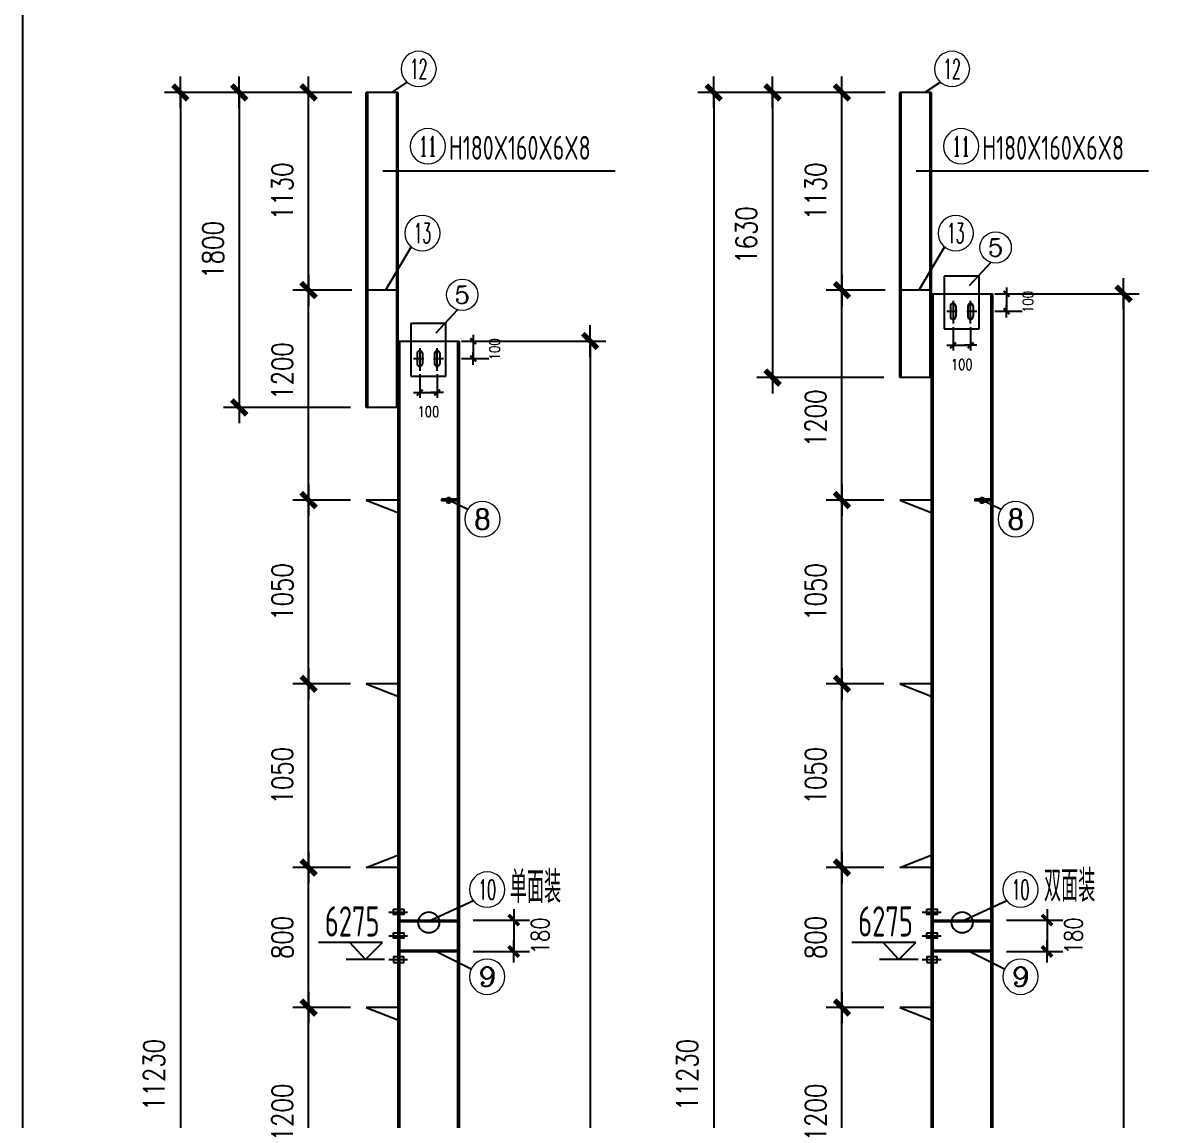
# Model space of a CAD drawing. Header units: millimetres. Extents: x 1471994 to 4527627, y -5186613 to -1927582.
# Drawn here: x 1494808 to 1501290, y -2007183 to -2000910 of the extents above; entities that cross this region are included whole.
import ezdxf
from ezdxf.enums import TextEntityAlignment as Align

# ---------------------------------------------------------------- set-up
doc = ezdxf.new("R2010")
doc.units = ezdxf.units.MM
doc.header["$LTSCALE"] = 1000
doc.header["$PDMODE"] = 34
doc.layers.add('钢架', color=7, linetype='Continuous', lineweight=25)
doc.styles.add('COMPLEX', font='COMPLEX')
doc.styles.add('DIM_FONT', font='simplex.shx', dxfattribs={"width": 0.8, "bigfont": 'hztxt.shx'})
doc.styles.add('hz', font='gbenor.shx', dxfattribs={"width": 0.75, "height": 100, "bigfont": 'gbcbig.shx'})
doc.styles.add('TSSD_Label', font='Tssdeng.shx', dxfattribs={"width": 0.7, "bigfont": 'hztxt.shx'})
doc.dimstyles.new('WGH(1)', dxfattribs={"dimscale": 1.2, "dimtxt": 100, "dimasz": 0.5, "dimexe": 75, "dimexo": 75, "dimgap": 75, "dimtad": 1, "dimdec": 0, "dimzin": 0, "dimdsep": 46, "dimtxsty": 'DIM_FONT', "dimblk1": '_DIMX', "dimblk2": '_DIMX', "dimsah": 1, "dimcen": 0.09, "dimclrd": 3, "dimclre": 3, "dimclrt": 7, "dimadec": 0, "dimazin": 0, "dimtfac": 1, "dimtdec": 0, "dimtix": 1, "dimtmove": 2, "dimatfit": 3, "dimldrblk": '_DIMX', "dimfxl": 1, "dimtolj": 1, "dimtzin": 0, "dimarcsym": 0})

# ---------------------------------------------------------------- blocks, each defined once
blk = doc.blocks.new('_DIMX')
blk.add_line((-150, 0), (150, 0))
at = {"const_width": 50}
blk.add_lwpolyline([(-70, -70), (70, 70)], dxfattribs=at)
blk = doc.blocks.new('*D672')
at = {"color": 3, "lineweight": -2}
for p, q in [((1496501.2, -2001308.3), (1495618.7, -2001308.3)), ((1495708.7, -2001308.9), (1495708.7, -2012537.7)), ((1496875.2, -2012538.3), (1495618.7, -2012538.3))]:
    blk.add_line(p, q, dxfattribs=at)
at = {"layer": 'Defpoints', "color": 0}
for p in [(1496591.2, -2001308.3), (1495708.7, -2012538.3), (1496965.2, -2012538.3)]:
    blk.add_point(p, dxfattribs=at)
at = {"color": 3, "lineweight": -2, "xscale": 0.6, "yscale": 0.6, "zscale": 0.6}
for p, rotation in [((1495708.7, -2001308.3), 90), ((1495708.7, -2012538.3), 270)]:
    blk.add_blockref('_DIMX', p, dxfattribs=dict(at, rotation=rotation))
at = {"color": 7, "insert": (1495558.7, -2006923.3), "char_height": 120, "attachment_point": 5, "rotation": 90, "style": 'DIM_FONT'}
blk.add_mtext('\\A1;11230', dxfattribs=at)
blk = doc.blocks.new('*D677')
at = {"color": 3, "lineweight": -2}
for p, q in [((1496681.2, -2006538.3), (1496351.2, -2006538.3)), ((1496441.2, -2007737.7), (1496441.2, -2006538.9)), ((1496681.2, -2007738.3), (1496351.2, -2007738.3))]:
    blk.add_line(p, q, dxfattribs=at)
at = {"layer": 'Defpoints', "color": 0}
for p in [(1496441.2, -2006538.3), (1496771.2, -2006538.3), (1496771.2, -2007738.3)]:
    blk.add_point(p, dxfattribs=at)
at = {"color": 3, "lineweight": -2, "xscale": 0.6, "yscale": 0.6, "zscale": 0.6}
for p, rotation in [((1496441.2, -2006538.3), 90), ((1496441.2, -2007738.3), 270)]:
    blk.add_blockref('_DIMX', p, dxfattribs=dict(at, rotation=rotation))
at = {"color": 7, "insert": (1496291.2, -2007138.3), "char_height": 120, "attachment_point": 5, "rotation": 90, "style": 'DIM_FONT'}
blk.add_mtext('\\A1;1200', dxfattribs=at)
blk = doc.blocks.new('*D678')
at = {"color": 3, "lineweight": -2}
for p, q in [((1496681.2, -2005738.3), (1496351.2, -2005738.3)), ((1496441.2, -2006537.7), (1496441.2, -2005738.9)), ((1496681.2, -2006538.3), (1496351.2, -2006538.3))]:
    blk.add_line(p, q, dxfattribs=at)
at = {"layer": 'Defpoints', "color": 0}
for p in [(1496441.2, -2005738.3), (1496771.2, -2005738.3), (1496771.2, -2006538.3)]:
    blk.add_point(p, dxfattribs=at)
at = {"color": 3, "lineweight": -2, "xscale": 0.6, "yscale": 0.6, "zscale": 0.6}
for p, rotation in [((1496441.2, -2005738.3), 90), ((1496441.2, -2006538.3), 270)]:
    blk.add_blockref('_DIMX', p, dxfattribs=dict(at, rotation=rotation))
at = {"color": 7, "insert": (1496291.2, -2006138.3), "char_height": 120, "attachment_point": 5, "rotation": 90, "style": 'DIM_FONT'}
blk.add_mtext('\\A1;800', dxfattribs=at)
blk = doc.blocks.new('*D679')
at = {"color": 3, "lineweight": -2}
for p, q in [((1496681.2, -2004688.3), (1496351.2, -2004688.3)), ((1496441.2, -2005737.7), (1496441.2, -2004688.9)), ((1496681.2, -2005738.3), (1496351.2, -2005738.3))]:
    blk.add_line(p, q, dxfattribs=at)
at = {"layer": 'Defpoints', "color": 0}
for p in [(1496441.2, -2004688.3), (1496771.2, -2004688.3), (1496771.2, -2005738.3)]:
    blk.add_point(p, dxfattribs=at)
at = {"color": 3, "lineweight": -2, "xscale": 0.6, "yscale": 0.6, "zscale": 0.6}
for p, rotation in [((1496441.2, -2004688.3), 90), ((1496441.2, -2005738.3), 270)]:
    blk.add_blockref('_DIMX', p, dxfattribs=dict(at, rotation=rotation))
at = {"color": 7, "insert": (1496291.2, -2005213.3), "char_height": 120, "attachment_point": 5, "rotation": 90, "style": 'DIM_FONT'}
blk.add_mtext('\\A1;1050', dxfattribs=at)
blk = doc.blocks.new('*D680')
at = {"color": 3, "lineweight": -2}
for p, q in [((1496681.2, -2003638.3), (1496351.2, -2003638.3)), ((1496441.2, -2004687.7), (1496441.2, -2003638.9)), ((1496681.2, -2004688.3), (1496351.2, -2004688.3))]:
    blk.add_line(p, q, dxfattribs=at)
at = {"layer": 'Defpoints', "color": 0}
for p in [(1496441.2, -2003638.3), (1496771.2, -2003638.3), (1496771.2, -2004688.3)]:
    blk.add_point(p, dxfattribs=at)
at = {"color": 3, "lineweight": -2, "xscale": 0.6, "yscale": 0.6, "zscale": 0.6}
for p, rotation in [((1496441.2, -2003638.3), 90), ((1496441.2, -2004688.3), 270)]:
    blk.add_blockref('_DIMX', p, dxfattribs=dict(at, rotation=rotation))
at = {"color": 7, "insert": (1496291.2, -2004163.3), "char_height": 120, "attachment_point": 5, "rotation": 90, "style": 'DIM_FONT'}
blk.add_mtext('\\A1;1050', dxfattribs=at)
blk = doc.blocks.new('*D681')
at = {"color": 3, "lineweight": -2}
for p, q in [((1496689.2, -2002438.3), (1496351.2, -2002438.3)), ((1496441.2, -2003637.7), (1496441.2, -2002438.9)), ((1496681.2, -2003638.3), (1496351.2, -2003638.3))]:
    blk.add_line(p, q, dxfattribs=at)
at = {"layer": 'Defpoints', "color": 0}
for p in [(1496441.2, -2002438.3), (1496779.2, -2002438.3), (1496771.2, -2003638.3)]:
    blk.add_point(p, dxfattribs=at)
at = {"color": 3, "lineweight": -2, "xscale": 0.6, "yscale": 0.6, "zscale": 0.6}
for p, rotation in [((1496441.2, -2002438.3), 90), ((1496441.2, -2003638.3), 270)]:
    blk.add_blockref('_DIMX', p, dxfattribs=dict(at, rotation=rotation))
at = {"color": 7, "insert": (1496291.2, -2002900.4), "char_height": 120, "attachment_point": 5, "rotation": 90, "style": 'DIM_FONT'}
blk.add_mtext('\\A1;1200', dxfattribs=at)
blk = doc.blocks.new('*D682')
at = {"color": 3, "lineweight": -2}
for p, q in [((1496591.2, -2001308.3), (1496351.2, -2001308.3)), ((1496441.2, -2002437.7), (1496441.2, -2001308.9)), ((1496689.2, -2002438.3), (1496351.2, -2002438.3))]:
    blk.add_line(p, q, dxfattribs=at)
at = {"layer": 'Defpoints', "color": 0}
for p in [(1496441.2, -2001308.3), (1496681.2, -2001308.3), (1496779.2, -2002438.3)]:
    blk.add_point(p, dxfattribs=at)
at = {"color": 3, "lineweight": -2, "xscale": 0.6, "yscale": 0.6, "zscale": 0.6}
for p, rotation in [((1496441.2, -2001308.3), 90), ((1496441.2, -2002438.3), 270)]:
    blk.add_blockref('_DIMX', p, dxfattribs=dict(at, rotation=rotation))
at = {"color": 7, "insert": (1496291.2, -2001873.3), "char_height": 120, "attachment_point": 5, "rotation": 90, "style": 'DIM_FONT'}
blk.add_mtext('\\A1;1130', dxfattribs=at)
blk = doc.blocks.new('轴线标号')
at = {"lineweight": 13}
blk.add_circle((0, 0), 0.5, dxfattribs=at)
at = {"layer": '钢架', "lineweight": 13, "style": 'COMPLEX', "width": 1.041667}
blk.add_attdef('A', text='', height=0.56, dxfattribs=at).set_placement((-0.25, -0.28), (0.25, -0.28), align=Align.FIT)
blk = doc.blocks.new('*D683')
at = {"color": 3, "lineweight": -2}
for p, q in [((1497314.3, -2002729.3), (1497471.6, -2002729.3)), ((1497381.6, -2002729.1), (1497381.6, -2002728.9)), ((1497381.6, -2002729.3), (1497381.6, -2002829.3)), ((1497314.3, -2002829.3), (1497471.6, -2002829.3)), ((1497381.6, -2002829.6), (1497381.6, -2002829.8))]:
    blk.add_line(p, q, dxfattribs=at)
at = {"layer": 'Defpoints', "color": 0}
for p in [(1497224.3, -2002729.3), (1497224.3, -2002829.3), (1497381.6, -2002829.3)]:
    blk.add_point(p, dxfattribs=at)
at = {"color": 3, "lineweight": -2, "xscale": 0.24, "yscale": 0.24, "zscale": 0.24}
for p, rotation in [((1497381.6, -2002729.3), 270), ((1497381.6, -2002829.3), 90)]:
    blk.add_blockref('_DIMX', p, dxfattribs=dict(at, rotation=rotation))
at = {"color": 7, "insert": (1497504, -2002776), "char_height": 60, "attachment_point": 5, "rotation": 90, "style": 'DIM_FONT'}
blk.add_mtext('\\A1;100', dxfattribs=at)
blk = doc.blocks.new('*D684')
at = {"color": 3, "lineweight": -2}
for p, q in [((1497076.2, -2002919.3), (1497076.2, -2003053.8)), ((1497176.2, -2002919.3), (1497176.2, -2003053.8)), ((1497076, -2003023.8), (1497075.7, -2003023.8)), ((1497076.2, -2003023.8), (1497176.2, -2003023.8)), ((1497176.5, -2003023.8), (1497176.7, -2003023.8))]:
    blk.add_line(p, q, dxfattribs=at)
at = {"layer": 'Defpoints', "color": 0}
for p in [(1497076.2, -2002859.3), (1497176.2, -2002859.3), (1497176.2, -2003023.8)]:
    blk.add_point(p, dxfattribs=at)
at = {"color": 3, "lineweight": -2, "xscale": 0.24, "yscale": 0.24, "zscale": 0.24}
blk.add_blockref('_DIMX', (1497076.2, -2003023.8), dxfattribs=at)
at = {"color": 3, "lineweight": -2, "xscale": 0.24, "yscale": 0.24, "zscale": 0.24, "rotation": 180}
blk.add_blockref('_DIMX', (1497176.2, -2003023.8), dxfattribs=at)
at = {"color": 7, "insert": (1497126.2, -2003133.1), "char_height": 60, "attachment_point": 5, "style": 'DIM_FONT'}
blk.add_mtext('\\A1;100', dxfattribs=at)
blk = doc.blocks.new('*D685')
at = {"color": 3, "lineweight": -2}
for p, q in [((1496689.2, -2001308.3), (1495955.4, -2001308.3)), ((1496045.4, -2001308.9), (1496045.4, -2003107.7)), ((1496681.2, -2003108.3), (1495955.4, -2003108.3))]:
    blk.add_line(p, q, dxfattribs=at)
at = {"layer": 'Defpoints', "color": 0}
for p in [(1496779.2, -2001308.3), (1496045.4, -2003108.3), (1496771.2, -2003108.3)]:
    blk.add_point(p, dxfattribs=at)
at = {"color": 3, "lineweight": -2, "xscale": 0.6, "yscale": 0.6, "zscale": 0.6}
for p, rotation in [((1496045.4, -2001308.3), 90), ((1496045.4, -2003108.3), 270)]:
    blk.add_blockref('_DIMX', p, dxfattribs=dict(at, rotation=rotation))
at = {"color": 7, "insert": (1495895.4, -2002208.3), "char_height": 120, "attachment_point": 5, "rotation": 90, "style": 'DIM_FONT'}
blk.add_mtext('\\A1;1800', dxfattribs=at)
blk = doc.blocks.new('*D700')
at = {"color": 3, "lineweight": -2}
for p, q in [((1497404.3, -2002729.3), (1498140, -2002729.3)), ((1498050, -2002729.9), (1498050, -2012537.7)), ((1497411.2, -2012538.3), (1498140, -2012538.3))]:
    blk.add_line(p, q, dxfattribs=at)
at = {"layer": 'Defpoints', "color": 0}
for p in [(1497314.3, -2002729.3), (1497321.2, -2012538.3), (1498050, -2012538.3)]:
    blk.add_point(p, dxfattribs=at)
at = {"color": 3, "lineweight": -2, "xscale": 0.6, "yscale": 0.6, "zscale": 0.6}
for p, rotation in [((1498050, -2002729.3), 90), ((1498050, -2012538.3), 270)]:
    blk.add_blockref('_DIMX', p, dxfattribs=dict(at, rotation=rotation))
at = {"color": 7, "insert": (1497900, -2007633.8), "char_height": 120, "attachment_point": 5, "rotation": 90, "style": 'DIM_FONT'}
blk.add_mtext('\\A1;9809', dxfattribs=at)
blk = doc.blocks.new('*D701')
at = {"color": 3, "lineweight": -2}
for p, q in [((1499548.1, -2001308.3), (1498665.6, -2001308.3)), ((1498755.6, -2001308.9), (1498755.6, -2012537.7)), ((1499922.1, -2012538.3), (1498665.6, -2012538.3))]:
    blk.add_line(p, q, dxfattribs=at)
at = {"layer": 'Defpoints', "color": 0}
for p in [(1499638.1, -2001308.3), (1498755.6, -2012538.3), (1500012.1, -2012538.3)]:
    blk.add_point(p, dxfattribs=at)
at = {"color": 3, "lineweight": -2, "xscale": 0.6, "yscale": 0.6, "zscale": 0.6}
for p, rotation in [((1498755.6, -2001308.3), 90), ((1498755.6, -2012538.3), 270)]:
    blk.add_blockref('_DIMX', p, dxfattribs=dict(at, rotation=rotation))
at = {"color": 7, "insert": (1498605.6, -2006923.3), "char_height": 120, "attachment_point": 5, "rotation": 90, "style": 'DIM_FONT'}
blk.add_mtext('\\A1;11230', dxfattribs=at)
blk = doc.blocks.new('*D709')
at = {"color": 3, "lineweight": -2}
for p, q in [((1499728.1, -2006538.3), (1499398.1, -2006538.3)), ((1499488.1, -2007737.7), (1499488.1, -2006538.9)), ((1499728.1, -2007738.3), (1499398.1, -2007738.3))]:
    blk.add_line(p, q, dxfattribs=at)
at = {"layer": 'Defpoints', "color": 0}
for p in [(1499488.1, -2006538.3), (1499818.1, -2006538.3), (1499818.1, -2007738.3)]:
    blk.add_point(p, dxfattribs=at)
at = {"color": 3, "lineweight": -2, "xscale": 0.6, "yscale": 0.6, "zscale": 0.6}
for p, rotation in [((1499488.1, -2006538.3), 90), ((1499488.1, -2007738.3), 270)]:
    blk.add_blockref('_DIMX', p, dxfattribs=dict(at, rotation=rotation))
at = {"color": 7, "insert": (1499338.1, -2007138.3), "char_height": 120, "attachment_point": 5, "rotation": 90, "style": 'DIM_FONT'}
blk.add_mtext('\\A1;1200', dxfattribs=at)
blk = doc.blocks.new('*D710')
at = {"color": 3, "lineweight": -2}
for p, q in [((1499728.1, -2005738.3), (1499398.1, -2005738.3)), ((1499488.1, -2006537.7), (1499488.1, -2005738.9)), ((1499728.1, -2006538.3), (1499398.1, -2006538.3))]:
    blk.add_line(p, q, dxfattribs=at)
at = {"layer": 'Defpoints', "color": 0}
for p in [(1499488.1, -2005738.3), (1499818.1, -2005738.3), (1499818.1, -2006538.3)]:
    blk.add_point(p, dxfattribs=at)
at = {"color": 3, "lineweight": -2, "xscale": 0.6, "yscale": 0.6, "zscale": 0.6}
for p, rotation in [((1499488.1, -2005738.3), 90), ((1499488.1, -2006538.3), 270)]:
    blk.add_blockref('_DIMX', p, dxfattribs=dict(at, rotation=rotation))
at = {"color": 7, "insert": (1499338.1, -2006138.3), "char_height": 120, "attachment_point": 5, "rotation": 90, "style": 'DIM_FONT'}
blk.add_mtext('\\A1;800', dxfattribs=at)
blk = doc.blocks.new('*D711')
at = {"color": 3, "lineweight": -2}
for p, q in [((1499728.1, -2004688.3), (1499398.1, -2004688.3)), ((1499488.1, -2005737.7), (1499488.1, -2004688.9)), ((1499728.1, -2005738.3), (1499398.1, -2005738.3))]:
    blk.add_line(p, q, dxfattribs=at)
at = {"layer": 'Defpoints', "color": 0}
for p in [(1499488.1, -2004688.3), (1499818.1, -2004688.3), (1499818.1, -2005738.3)]:
    blk.add_point(p, dxfattribs=at)
at = {"color": 3, "lineweight": -2, "xscale": 0.6, "yscale": 0.6, "zscale": 0.6}
for p, rotation in [((1499488.1, -2004688.3), 90), ((1499488.1, -2005738.3), 270)]:
    blk.add_blockref('_DIMX', p, dxfattribs=dict(at, rotation=rotation))
at = {"color": 7, "insert": (1499338.1, -2005213.3), "char_height": 120, "attachment_point": 5, "rotation": 90, "style": 'DIM_FONT'}
blk.add_mtext('\\A1;1050', dxfattribs=at)
blk = doc.blocks.new('*D712')
at = {"color": 3, "lineweight": -2}
for p, q in [((1499728.1, -2003638.3), (1499398.1, -2003638.3)), ((1499488.1, -2004687.7), (1499488.1, -2003638.9)), ((1499728.1, -2004688.3), (1499398.1, -2004688.3))]:
    blk.add_line(p, q, dxfattribs=at)
at = {"layer": 'Defpoints', "color": 0}
for p in [(1499488.1, -2003638.3), (1499818.1, -2003638.3), (1499818.1, -2004688.3)]:
    blk.add_point(p, dxfattribs=at)
at = {"color": 3, "lineweight": -2, "xscale": 0.6, "yscale": 0.6, "zscale": 0.6}
for p, rotation in [((1499488.1, -2003638.3), 90), ((1499488.1, -2004688.3), 270)]:
    blk.add_blockref('_DIMX', p, dxfattribs=dict(at, rotation=rotation))
at = {"color": 7, "insert": (1499338.1, -2004163.3), "char_height": 120, "attachment_point": 5, "rotation": 90, "style": 'DIM_FONT'}
blk.add_mtext('\\A1;1050', dxfattribs=at)
blk = doc.blocks.new('*D713')
at = {"color": 3, "lineweight": -2}
for p, q in [((1499736.1, -2002438.3), (1499398.1, -2002438.3)), ((1499488.1, -2003637.7), (1499488.1, -2002438.9)), ((1499728.1, -2003638.3), (1499398.1, -2003638.3))]:
    blk.add_line(p, q, dxfattribs=at)
at = {"layer": 'Defpoints', "color": 0}
for p in [(1499488.1, -2002438.3), (1499826.1, -2002438.3), (1499818.1, -2003638.3)]:
    blk.add_point(p, dxfattribs=at)
at = {"color": 3, "lineweight": -2, "xscale": 0.6, "yscale": 0.6, "zscale": 0.6}
for p, rotation in [((1499488.1, -2002438.3), 90), ((1499488.1, -2003638.3), 270)]:
    blk.add_blockref('_DIMX', p, dxfattribs=dict(at, rotation=rotation))
at = {"color": 7, "insert": (1499338.1, -2003170.6), "char_height": 120, "attachment_point": 5, "rotation": 90, "style": 'DIM_FONT'}
blk.add_mtext('\\A1;1200', dxfattribs=at)
blk = doc.blocks.new('*D714')
at = {"color": 3, "lineweight": -2}
for p, q in [((1499638.1, -2001308.3), (1499398.1, -2001308.3)), ((1499488.1, -2002437.7), (1499488.1, -2001308.9)), ((1499736.1, -2002438.3), (1499398.1, -2002438.3))]:
    blk.add_line(p, q, dxfattribs=at)
at = {"layer": 'Defpoints', "color": 0}
for p in [(1499488.1, -2001308.3), (1499728.1, -2001308.3), (1499826.1, -2002438.3)]:
    blk.add_point(p, dxfattribs=at)
at = {"color": 3, "lineweight": -2, "xscale": 0.6, "yscale": 0.6, "zscale": 0.6}
for p, rotation in [((1499488.1, -2001308.3), 90), ((1499488.1, -2002438.3), 270)]:
    blk.add_blockref('_DIMX', p, dxfattribs=dict(at, rotation=rotation))
at = {"color": 7, "insert": (1499338.1, -2001873.3), "char_height": 120, "attachment_point": 5, "rotation": 90, "style": 'DIM_FONT'}
blk.add_mtext('\\A1;1130', dxfattribs=at)
blk = doc.blocks.new('*D702')
at = {"color": 3, "lineweight": -2}
for p, q in [((1500361.2, -2002459.3), (1500518.6, -2002459.3)), ((1500428.6, -2002459.1), (1500428.6, -2002458.9)), ((1500428.6, -2002459.3), (1500428.6, -2002559.3)), ((1500361.2, -2002559.3), (1500518.6, -2002559.3)), ((1500428.6, -2002559.6), (1500428.6, -2002559.8))]:
    blk.add_line(p, q, dxfattribs=at)
at = {"layer": 'Defpoints', "color": 0}
for p in [(1500271.2, -2002459.3), (1500271.2, -2002559.3), (1500428.6, -2002559.3)]:
    blk.add_point(p, dxfattribs=at)
at = {"color": 3, "lineweight": -2, "xscale": 0.24, "yscale": 0.24, "zscale": 0.24}
for p, rotation in [((1500428.6, -2002459.3), 270), ((1500428.6, -2002559.3), 90)]:
    blk.add_blockref('_DIMX', p, dxfattribs=dict(at, rotation=rotation))
at = {"color": 7, "insert": (1500550.9, -2002506), "char_height": 60, "attachment_point": 5, "rotation": 90, "style": 'DIM_FONT'}
blk.add_mtext('\\A1;100', dxfattribs=at)
blk = doc.blocks.new('*D703')
at = {"color": 3, "lineweight": -2}
for p, q in [((1500123.1, -2002649.3), (1500123.1, -2002783.8)), ((1500223.1, -2002649.3), (1500223.1, -2002783.8)), ((1500122.9, -2002753.8), (1500122.6, -2002753.8)), ((1500123.1, -2002753.8), (1500223.1, -2002753.8)), ((1500223.4, -2002753.8), (1500223.6, -2002753.8))]:
    blk.add_line(p, q, dxfattribs=at)
at = {"layer": 'Defpoints', "color": 0}
for p in [(1500123.1, -2002589.3), (1500223.1, -2002589.3), (1500223.1, -2002753.8)]:
    blk.add_point(p, dxfattribs=at)
at = {"color": 3, "lineweight": -2, "xscale": 0.24, "yscale": 0.24, "zscale": 0.24}
blk.add_blockref('_DIMX', (1500123.1, -2002753.8), dxfattribs=at)
at = {"color": 3, "lineweight": -2, "xscale": 0.24, "yscale": 0.24, "zscale": 0.24, "rotation": 180}
blk.add_blockref('_DIMX', (1500223.1, -2002753.8), dxfattribs=at)
at = {"color": 7, "insert": (1500173.1, -2002863.1), "char_height": 60, "attachment_point": 5, "style": 'DIM_FONT'}
blk.add_mtext('\\A1;100', dxfattribs=at)
blk = doc.blocks.new('*D715')
at = {"color": 3, "lineweight": -2}
for p, q in [((1499736.1, -2001308.3), (1499002.3, -2001308.3)), ((1499092.3, -2001308.9), (1499092.3, -2002937.7)), ((1499728.1, -2002938.3), (1499002.3, -2002938.3))]:
    blk.add_line(p, q, dxfattribs=at)
at = {"layer": 'Defpoints', "color": 0}
for p in [(1499826.1, -2001308.3), (1499092.3, -2002938.3), (1499818.1, -2002938.3)]:
    blk.add_point(p, dxfattribs=at)
at = {"color": 3, "lineweight": -2, "xscale": 0.6, "yscale": 0.6, "zscale": 0.6}
for p, rotation in [((1499092.3, -2001308.3), 90), ((1499092.3, -2002938.3), 270)]:
    blk.add_blockref('_DIMX', p, dxfattribs=dict(at, rotation=rotation))
at = {"color": 7, "insert": (1498942.3, -2002123.3), "char_height": 120, "attachment_point": 5, "rotation": 90, "style": 'DIM_FONT'}
blk.add_mtext('\\A1;1630', dxfattribs=at)
blk = doc.blocks.new('*D704')
at = {"color": 3, "lineweight": -2}
for p, q in [((1500451.2, -2002459.3), (1501186.9, -2002459.3)), ((1501096.9, -2002459.9), (1501096.9, -2012537.7)), ((1500458.1, -2012538.3), (1501186.9, -2012538.3))]:
    blk.add_line(p, q, dxfattribs=at)
at = {"layer": 'Defpoints', "color": 0}
for p in [(1500361.2, -2002459.3), (1500368.1, -2012538.3), (1501096.9, -2012538.3)]:
    blk.add_point(p, dxfattribs=at)
at = {"color": 3, "lineweight": -2, "xscale": 0.6, "yscale": 0.6, "zscale": 0.6}
for p, rotation in [((1501096.9, -2002459.3), 90), ((1501096.9, -2012538.3), 270)]:
    blk.add_blockref('_DIMX', p, dxfattribs=dict(at, rotation=rotation))
at = {"color": 7, "insert": (1500946.9, -2007498.8), "char_height": 120, "attachment_point": 5, "rotation": 90, "style": 'DIM_FONT'}
blk.add_mtext('\\A1;10079', dxfattribs=at)
blk = doc.blocks.new('*D722')
at = {"color": 3, "lineweight": -2}
for p, q in [((1497381.2, -2006038.3), (1497703, -2006038.3)), ((1497613, -2006037.9), (1497613, -2006037.5)), ((1497613, -2006038.3), (1497613, -2006218.3)), ((1497381.2, -2006218.3), (1497703, -2006218.3)), ((1497613, -2006218.8), (1497613, -2006219.2))]:
    blk.add_line(p, q, dxfattribs=at)
at = {"layer": 'Defpoints', "color": 0}
for p in [(1497291.2, -2006038.3), (1497291.2, -2006218.3), (1497613, -2006218.3)]:
    blk.add_point(p, dxfattribs=at)
at = {"color": 3, "lineweight": -2, "xscale": 0.42, "yscale": 0.42, "zscale": 0.42}
for p, rotation in [((1497613, -2006038.3), 270), ((1497613, -2006218.3), 90)]:
    blk.add_blockref('_DIMX', p, dxfattribs=dict(at, rotation=rotation))
at = {"color": 7, "insert": (1497764.6, -2006128.3), "char_height": 102, "attachment_point": 5, "rotation": 90, "style": 'DIM_FONT'}
blk.add_mtext('\\A1;180', dxfattribs=at)
blk = doc.blocks.new('*D723')
at = {"color": 3, "lineweight": -2}
for p, q in [((1500428.1, -2006038.3), (1500749.9, -2006038.3)), ((1500659.9, -2006037.9), (1500659.9, -2006037.5)), ((1500659.9, -2006038.3), (1500659.9, -2006218.3)), ((1500428.1, -2006218.3), (1500749.9, -2006218.3)), ((1500659.9, -2006218.8), (1500659.9, -2006219.2))]:
    blk.add_line(p, q, dxfattribs=at)
at = {"layer": 'Defpoints', "color": 0}
for p in [(1500338.1, -2006038.3), (1500338.1, -2006218.3), (1500659.9, -2006218.3)]:
    blk.add_point(p, dxfattribs=at)
at = {"color": 3, "lineweight": -2, "xscale": 0.42, "yscale": 0.42, "zscale": 0.42}
for p, rotation in [((1500659.9, -2006038.3), 270), ((1500659.9, -2006218.3), 90)]:
    blk.add_blockref('_DIMX', p, dxfattribs=dict(at, rotation=rotation))
at = {"color": 7, "insert": (1500811.5, -2006128.3), "char_height": 102, "attachment_point": 5, "rotation": 90, "style": 'DIM_FONT'}
blk.add_mtext('\\A1;180', dxfattribs=at)

msp = doc.modelspace()

# ---------------------------------------------------------------- linework, layer by layer
for p, q in [((1497003.5, -2001250), (1496915.7, -2001308.3)), ((1500050.4, -2001250), (1499962.6, -2001308.3)), ((1496951.2, -2001308.3), (1496771.2, -2001308.3)), ((1496771.2, -2003108.3), (1496771.2, -2001308.3)), ((1496779.2, -2003108.3), (1496779.2, -2001308.3)), ((1496943.2, -2001308.3), (1496943.2, -2003108.3)), ((1496951.2, -2001308.3), (1496951.2, -2003108.3)), ((1499998.1, -2001308.3), (1499818.1, -2001308.3)), ((1499818.1, -2002938.3), (1499818.1, -2001308.3)), ((1499826.1, -2002938.3), (1499826.1, -2001308.3)), ((1499990.1, -2001308.3), (1499990.1, -2002938.3)), ((1499998.1, -2001308.3), (1499998.1, -2003108.3)), ((1496865, -2001756.5), (1498192.7, -2001756.5)), ((1499911.9, -2001756.5), (1501239.6, -2001756.5)), ((1497026.8, -2002190.3), (1496881.3, -2002438.3)), ((1500073.7, -2002190.3), (1499928.2, -2002438.3)), ((1499998.1, -2002268.3), (1499998.1, -2002668.3)), ((1500338.2, -2002280.1), (1500215.6, -2002413.8)), ((1500073.1, -2002359.3), (1500073.1, -2002659.3)), ((1500273.1, -2002359.3), (1500073.1, -2002359.3)), ((1500273.1, -2002659.3), (1500273.1, -2002359.3)), ((1496951.2, -2002438.3), (1496771.2, -2002438.3)), ((1499998.1, -2002438.3), (1499818.1, -2002438.3)), ((1499998.1, -2002459.3), (1499998.1, -2012538.3)), ((1499998.1, -2002459.3), (1500348.1, -2002459.3)), ((1500008.1, -2002459.3), (1500008.1, -2012538.3)), ((1500123.1, -2002499.8), (1500123.1, -2002629.3)), ((1500223.1, -2002629.3), (1500223.1, -2002499.8)), ((1500338.1, -2002459.3), (1500338.1, -2012538.3)), ((1500348.1, -2002459.3), (1500348.1, -2012538.3)), ((1496951.2, -2002538.3), (1496951.2, -2012538.3)), ((1496951.2, -2002538.3), (1496951.2, -2002938.3)), ((1497291.3, -2002550.1), (1497168.7, -2002683.8)), ((1500088.1, -2002559.3), (1500146.2, -2002559.3)), ((1500108.1, -2002529.3), (1500108.1, -2002589.3)), ((1500138.1, -2002529.3), (1500138.1, -2002589.3)), ((1500201.8, -2002559.3), (1500258.1, -2002559.3)), ((1500208.1, -2002529.3), (1500208.1, -2002589.3)), ((1500238.1, -2002529.3), (1500238.1, -2002589.3)), ((1497026.2, -2002629.3), (1497026.2, -2002929.3)), ((1497226.2, -2002629.3), (1497026.2, -2002629.3)), ((1497226.2, -2002929.3), (1497226.2, -2002629.3)), ((1500073.1, -2002659.3), (1500273.1, -2002659.3)), ((1496951.2, -2002729.3), (1497301.2, -2002729.3)), ((1496961.2, -2002729.3), (1496961.2, -2012538.3)), ((1497076.2, -2002769.8), (1497076.2, -2002899.3)), ((1497176.2, -2002899.3), (1497176.2, -2002769.8)), ((1497291.2, -2002729.3), (1497291.2, -2012538.3)), ((1497301.2, -2002729.3), (1497301.2, -2012538.3)), ((1497041.2, -2002829.3), (1497099.3, -2002829.3)), ((1497061.2, -2002799.3), (1497061.2, -2002859.3)), ((1497091.2, -2002799.3), (1497091.2, -2002859.3)), ((1497154.9, -2002829.3), (1497211.2, -2002829.3)), ((1497161.2, -2002799.3), (1497161.2, -2002859.3)), ((1497191.2, -2002799.3), (1497191.2, -2002859.3)), ((1497026.2, -2002929.3), (1497226.2, -2002929.3)), ((1499998.1, -2002938.3), (1499818.1, -2002938.3)), ((1496951.2, -2003108.3), (1496771.2, -2003108.3)), ((1496951.2, -2003638.3), (1496771.2, -2003638.3)), ((1496771.2, -2003638.3), (1496951.2, -2003708.3)), ((1497291.2, -2003633.3), (1497201.2, -2003633.3)), ((1497201.2, -2003633.3), (1497201.2, -2003638.3)), ((1497201.2, -2003633.3), (1497201.2, -2003643.3)), ((1497291.2, -2003638.3), (1497201.2, -2003638.3)), ((1497291.2, -2003643.3), (1497201.2, -2003643.3)), ((1497241.2, -2003619.9), (1497241.2, -2003659.2)), ((1497350.2, -2003691.5), (1497241.2, -2003639.6)), ((1499998.1, -2003638.3), (1499818.1, -2003638.3)), ((1499818.1, -2003638.3), (1499998.1, -2003708.3)), ((1500338.1, -2003633.3), (1500248.1, -2003633.3)), ((1500248.1, -2003633.3), (1500248.1, -2003638.3)), ((1500248.1, -2003633.3), (1500248.1, -2003643.3)), ((1500338.1, -2003638.3), (1500248.1, -2003638.3)), ((1500338.1, -2003643.3), (1500248.1, -2003643.3)), ((1500288.1, -2003619.9), (1500288.1, -2003659.2)), ((1500397.1, -2003691.5), (1500288.1, -2003639.6)), ((1496951.2, -2004688.3), (1496771.2, -2004688.3)), ((1496771.2, -2004688.3), (1496951.2, -2004758.3)), ((1499998.1, -2004688.3), (1499818.1, -2004688.3)), ((1499818.1, -2004688.3), (1499998.1, -2004758.3)), ((1496771.2, -2005738.3), (1496951.2, -2005668.3)), ((1499818.1, -2005738.3), (1499998.1, -2005668.3)), ((1496951.2, -2005738.3), (1496771.2, -2005738.3)), ((1499998.1, -2005738.3), (1499818.1, -2005738.3)), ((1497384, -2005929), (1497126.2, -2006046.3)), ((1500430.9, -2005929), (1500173.1, -2006046.3)), ((1496961.2, -2006038.3), (1497291.2, -2006038.3)), ((1496961.2, -2006046.3), (1497291.2, -2006046.3)), ((1500008.1, -2006038.3), (1500338.1, -2006038.3)), ((1500008.1, -2006046.3), (1500338.1, -2006046.3)), ((1496863.1, -2006167.4), (1496497.1, -2006167.4)), ((1496767.1, -2006263.5), (1496677.7, -2006167.4)), ((1496767.1, -2006263.5), (1496863.1, -2006167.4)), ((1499910, -2006167.4), (1499544, -2006167.4)), ((1499814, -2006263.5), (1499724.6, -2006167.4)), ((1499814, -2006263.5), (1499910, -2006167.4)), ((1496875.9, -2006263.5), (1496655.9, -2006263.5)), ((1496961.2, -2006210.3), (1497291.2, -2006210.3)), ((1496961.2, -2006218.3), (1497291.2, -2006218.3)), ((1497370.2, -2006319.6), (1497169, -2006218.3)), ((1499922.8, -2006263.5), (1499702.8, -2006263.5)), ((1500008.1, -2006210.3), (1500338.1, -2006210.3)), ((1500008.1, -2006218.3), (1500338.1, -2006218.3)), ((1500417.1, -2006319.6), (1500215.9, -2006218.3)), ((1496951.2, -2006538.3), (1496771.2, -2006538.3)), ((1496771.2, -2006538.3), (1496951.2, -2006608.3)), ((1499998.1, -2006538.3), (1499818.1, -2006538.3)), ((1499818.1, -2006538.3), (1499998.1, -2006608.3))]:
    msp.add_line(p, q)
at = {"color": 2}
for p, q in [((1496898.9, -2005993.3), (1497007.3, -2005993.3)), ((1499945.8, -2005993.3), (1500054.2, -2005993.3)), ((1496898.9, -2006128.3), (1497007.3, -2006128.3)), ((1499945.8, -2006128.3), (1500054.2, -2006128.3)), ((1496898.9, -2006263.1), (1497007.3, -2006263.1)), ((1499945.8, -2006263.1), (1500054.2, -2006263.1))]:
    msp.add_line(p, q, dxfattribs=at)
for points in [[(1494808, -2000746.3), (1509959.5, -2000746.3), (1509959.5, -2013456), (1494808, -2013456)], [(1497232.3, -2003624.7), (1497249.1, -2003624.7), (1497249.1, -2003653.1), (1497232.3, -2003653.1)], [(1500279.2, -2003624.7), (1500296.1, -2003624.7), (1500296.1, -2003653.1), (1500279.2, -2003653.1)]]:
    msp.add_lwpolyline(points, close=True)
for points in [[(1496925.9, -2005976.3), (1496985.7, -2005976.3), (1496985.7, -2006007.1), (1496925.9, -2006007.1)], [(1499972.8, -2005976.3), (1500032.6, -2005976.3), (1500032.6, -2006007.1), (1499972.8, -2006007.1)], [(1496925.9, -2006111.3), (1496985.7, -2006111.3), (1496985.7, -2006142.1), (1496925.9, -2006142.1)], [(1499972.8, -2006111.3), (1500032.6, -2006111.3), (1500032.6, -2006142.1), (1499972.8, -2006142.1)], [(1496925.9, -2006280.1), (1496985.7, -2006280.1), (1496985.7, -2006249.3), (1496925.9, -2006249.3)], [(1499972.8, -2006280.1), (1500032.6, -2006280.1), (1500032.6, -2006249.3), (1499972.8, -2006249.3)]]:
    msp.add_lwpolyline(points, close=True, dxfattribs=at)
for centre in [(1497128.2, -2006052.3), (1500175.1, -2006052.3)]:
    msp.add_circle(centre, 60)
for centre, start, end in [((1500123.1, -2002529.3), 0, 180), ((1500223.1, -2002529.3), 0, 180), ((1500123.1, -2002589.3), 180, 0), ((1500223.1, -2002589.3), 180, 0), ((1497076.2, -2002799.3), 0, 180), ((1497176.2, -2002799.3), 0, 180), ((1497076.2, -2002859.3), 180, 0), ((1497176.2, -2002859.3), 180, 0)]:
    msp.add_arc(centre, 15, start, end)

# ---------------------------------------------------------------- block references
ref = msp.add_blockref('轴线标号', (1497070.2, -2001174.2), dxfattribs=dict(xscale=-201.8218843135983, yscale=201.8218843135983, zscale=201.8218843136332))
ref.add_attrib('A', '12', dxfattribs={"layer": '钢架', "lineweight": 13, "height": 113.02, "style": 'COMPLEX', "width": 0.646552}).set_placement((1497019.7, -2001230.8), (1497120.6, -2001230.8), align=Align.FIT)
ref = msp.add_blockref('轴线标号', (1500117.1, -2001174.2), dxfattribs=dict(xscale=-201.8218843135983, yscale=201.8218843135983, zscale=201.8218843136332))
ref.add_attrib('A', '12', dxfattribs={"layer": '钢架', "lineweight": 13, "height": 113.02, "style": 'COMPLEX', "width": 0.646552}).set_placement((1500066.6, -2001230.8), (1500167.5, -2001230.8), align=Align.FIT)
ref = msp.add_blockref('轴线标号', (1497122.6, -2001616.2), dxfattribs=dict(xscale=-201.8218843135983, yscale=201.8218843135983, zscale=201.8218843136332))
ref.add_attrib('A', '11', dxfattribs={"layer": '钢架', "lineweight": 13, "height": 113.02, "style": 'COMPLEX', "width": 0.78125}).set_placement((1497072.1, -2001672.7), (1497173, -2001672.7), align=Align.FIT)
ref = msp.add_blockref('轴线标号', (1500169.5, -2001616.2), dxfattribs=dict(xscale=-201.8218843135983, yscale=201.8218843135983, zscale=201.8218843136332))
ref.add_attrib('A', '11', dxfattribs={"layer": '钢架', "lineweight": 13, "height": 113.02, "style": 'COMPLEX', "width": 0.78125}).set_placement((1500119, -2001672.7), (1500220, -2001672.7), align=Align.FIT)
ref = msp.add_blockref('轴线标号', (1497091.4, -2002112.7), dxfattribs=dict(xscale=-201.8218843135983, yscale=201.8218843135983, zscale=201.8218843136332))
ref.add_attrib('A', '13', dxfattribs={"layer": '钢架', "lineweight": 13, "height": 113.02, "style": 'COMPLEX', "width": 0.646552}).set_placement((1497040.9, -2002169.3), (1497141.9, -2002169.3), align=Align.FIT)
ref = msp.add_blockref('轴线标号', (1500138.3, -2002112.7), dxfattribs=dict(xscale=-201.8218843135983, yscale=201.8218843135983, zscale=201.8218843136332))
ref.add_attrib('A', '13', dxfattribs={"layer": '钢架', "lineweight": 13, "height": 113.02, "style": 'COMPLEX', "width": 0.646552}).set_placement((1500087.9, -2002169.3), (1500188.8, -2002169.3), align=Align.FIT)
ref = msp.add_blockref('轴线标号', (1500366.3, -2002194.9), dxfattribs=dict(xscale=179.3631450267858, yscale=179.363145027135, zscale=179.363145027212))
ref.add_attrib('A', '5', dxfattribs={"layer": '钢架', "lineweight": 13, "height": 100.4, "style": 'COMPLEX', "width": 1.339286}).set_placement((1500321.4, -2002245.2), (1500411.1, -2002245.2), align=Align.FIT)
ref = msp.add_blockref('轴线标号', (1497319.3, -2002464.9), dxfattribs=dict(xscale=179.3631450267858, yscale=179.363145027135, zscale=179.363145027212))
ref.add_attrib('A', '5', dxfattribs={"layer": '钢架', "lineweight": 13, "height": 100.4, "style": 'COMPLEX', "width": 1.339286}).set_placement((1497274.5, -2002515.2), (1497364.2, -2002515.2), align=Align.FIT)
ref = msp.add_blockref('轴线标号', (1497434.3, -2003747.2), dxfattribs=dict(xscale=-201.8218843135983, yscale=201.8218843135983, zscale=201.8218843136332))
ref.add_attrib('A', '8', dxfattribs={"layer": '钢架', "lineweight": 13, "height": 113, "style": 'COMPLEX', "width": 1.339286}).set_placement((1497383.9, -2003803.7), (1497484.8, -2003803.7), align=Align.FIT)
ref = msp.add_blockref('轴线标号', (1500481.3, -2003747.2), dxfattribs=dict(xscale=-201.8218843135983, yscale=201.8218843135983, zscale=201.8218843136332))
ref.add_attrib('A', '8', dxfattribs={"layer": '钢架', "lineweight": 13, "height": 113, "style": 'COMPLEX', "width": 1.339286}).set_placement((1500430.8, -2003803.7), (1500531.7, -2003803.7), align=Align.FIT)
ref = msp.add_blockref('轴线标号', (1497461.7, -2005864.5), dxfattribs=dict(xscale=-201.8218843135983, yscale=201.8218843135983, zscale=201.8218843136332))
ref.add_attrib('A', '10', dxfattribs={"layer": '钢架', "lineweight": 13, "height": 113.02, "style": 'COMPLEX', "width": 0.646552}).set_placement((1497411.3, -2005921), (1497512.2, -2005921), align=Align.FIT)
ref = msp.add_blockref('轴线标号', (1500508.6, -2005864.5), dxfattribs=dict(xscale=-201.8218843135983, yscale=201.8218843135983, zscale=201.8218843136332))
ref.add_attrib('A', '10', dxfattribs={"layer": '钢架', "lineweight": 13, "height": 113.02, "style": 'COMPLEX', "width": 0.646552}).set_placement((1500458.2, -2005921), (1500559.1, -2005921), align=Align.FIT)
ref = msp.add_blockref('轴线标号', (1497461.7, -2006362.2), dxfattribs=dict(xscale=-201.8218843135983, yscale=201.8218843135983, zscale=201.8218843136332))
ref.add_attrib('A', '9', dxfattribs={"layer": '钢架', "lineweight": 13, "height": 113, "style": 'COMPLEX', "width": 1.339286}).set_placement((1497411.3, -2006418.8), (1497512.2, -2006418.8), align=Align.FIT)
ref = msp.add_blockref('轴线标号', (1500508.6, -2006362.2), dxfattribs=dict(xscale=-201.8218843135983, yscale=201.8218843135983, zscale=201.8218843136332))
ref.add_attrib('A', '9', dxfattribs={"layer": '钢架', "lineweight": 13, "height": 113, "style": 'COMPLEX', "width": 1.339286}).set_placement((1500458.2, -2006418.8), (1500559.1, -2006418.8), align=Align.FIT)

# ---------------------------------------------------------------- texts
at = {"lineweight": -3, "style": 'TSSD_Label', "width": 0.7}
for p in [(1497243.8, -2001693.1), (1500290.8, -2001693.1)]:
    msp.add_text('H180X160X6X8', height=136.08, dxfattribs=at).set_placement(p)
at = {"layer": '钢架', "lineweight": 13, "attachment_point": 1, "style": 'hz'}
for s, insert, char_height, width in [('单面装', (1497591, -2005759.3), 180.99, 741.757), ('双面装', (1500642.8, -2005752.7), 180.99, 741.757), ('6275', (1496533.9, -2005959.7), 172.8, 1180.292), ('6275', (1499580.9, -2005959.7), 172.8, 1180.292)]:
    msp.add_mtext(s, dxfattribs=dict(at, insert=insert, char_height=char_height, width=width))

# ---------------------------------------------------------------- dimensions: what is measured, and where the dimension line sits
for base, p1, p2, picture, middle in [((1495708.7, -2012538.3), (1496591.2, -2001308.3), (1496965.2, -2012538.3), '*D672', (1495558.7, -2006923.3)), ((1496045.4, -2003108.3), (1496779.2, -2001308.3), (1496771.2, -2003108.3), '*D685', (1495895.4, -2002208.3)), ((1496441.2, -2001308.3), (1496779.2, -2002438.3), (1496681.2, -2001308.3), '*D682', (1496291.2, -2001873.3)), ((1498755.6, -2012538.3), (1499638.1, -2001308.3), (1500012.1, -2012538.3), '*D701', (1498605.6, -2006923.3)), ((1499092.3, -2002938.3), (1499826.1, -2001308.3), (1499818.1, -2002938.3), '*D715', (1498942.3, -2002123.3)), ((1499488.1, -2001308.3), (1499826.1, -2002438.3), (1499728.1, -2001308.3), '*D714', (1499338.1, -2001873.3)), ((1501096.9, -2012538.3), (1500361.2, -2002459.3), (1500368.1, -2012538.3), '*D704', (1500946.9, -2007498.8)), ((1498050, -2012538.3), (1497314.3, -2002729.3), (1497321.2, -2012538.3), '*D700', (1497900, -2007633.8)), ((1496441.2, -2003638.3), (1496771.2, -2004688.3), (1496771.2, -2003638.3), '*D680', (1496291.2, -2004163.3)), ((1499488.1, -2003638.3), (1499818.1, -2004688.3), (1499818.1, -2003638.3), '*D712', (1499338.1, -2004163.3)), ((1496441.2, -2004688.3), (1496771.2, -2005738.3), (1496771.2, -2004688.3), '*D679', (1496291.2, -2005213.3)), ((1499488.1, -2004688.3), (1499818.1, -2005738.3), (1499818.1, -2004688.3), '*D711', (1499338.1, -2005213.3)), ((1496441.2, -2005738.3), (1496771.2, -2006538.3), (1496771.2, -2005738.3), '*D678', (1496291.2, -2006138.3)), ((1499488.1, -2005738.3), (1499818.1, -2006538.3), (1499818.1, -2005738.3), '*D710', (1499338.1, -2006138.3)), ((1496441.2, -2006538.3), (1496771.2, -2007738.3), (1496771.2, -2006538.3), '*D677', (1496291.2, -2007138.3)), ((1499488.1, -2006538.3), (1499818.1, -2007738.3), (1499818.1, -2006538.3), '*D709', (1499338.1, -2007138.3))]:
    dim = msp.add_linear_dim(base=base, p1=p1, p2=p2, angle=90, dimstyle='WGH(1)')
    dim.commit()
    dim.dimension.update_dxf_attribs({"geometry": picture, "text_midpoint": middle})
for base, p1, p2, picture, middle in [((1496441.2, -2002438.3), (1496771.2, -2003638.3), (1496779.2, -2002438.3), '*D681', (1496291.2, -2002900.4)), ((1499488.1, -2002438.3), (1499818.1, -2003638.3), (1499826.1, -2002438.3), '*D713', (1499338.1, -2003170.6))]:
    dim = msp.add_linear_dim(base=base, p1=p1, p2=p2, angle=90, dimstyle='WGH(1)')
    dim.commit()
    dim.dimension.update_dxf_attribs({"geometry": picture, "text_midpoint": middle, "dimtype": 160})
at = {"color": 1}
for base, p1, p2, picture, middle in [((1500428.6, -2002559.3), (1500271.2, -2002459.3), (1500271.2, -2002559.3), '*D702', (1500550.9, -2002506)), ((1497381.6, -2002829.3), (1497224.3, -2002729.3), (1497224.3, -2002829.3), '*D683', (1497504, -2002776))]:
    dim = msp.add_linear_dim(base=base, p1=p1, p2=p2, angle=90, dimstyle='WGH(1)', override={"dimtxt": 50, "dimasz": 0.2}, dxfattribs=at)
    dim.commit()
    dim.dimension.update_dxf_attribs({"geometry": picture, "text_midpoint": middle, "dimtype": 160})
for base, p1, p2, picture, middle in [((1500223.1, -2002753.8), (1500123.1, -2002589.3), (1500223.1, -2002589.3), '*D703', (1500173.1, -2002863.1)), ((1497176.2, -2003023.8), (1497076.2, -2002859.3), (1497176.2, -2002859.3), '*D684', (1497126.2, -2003133.1))]:
    dim = msp.add_linear_dim(base=base, p1=p1, p2=p2, dimstyle='WGH(1)', override={"dimtxt": 50, "dimasz": 0.2, "dimexe": 25, "dimexo": 50})
    dim.commit()
    dim.dimension.update_dxf_attribs({"geometry": picture, "text_midpoint": middle, "dimtype": 160})
for base, p1, p2, picture, middle in [((1497613, -2006218.3), (1497291.2, -2006038.3), (1497291.2, -2006218.3), '*D722', (1497764.6, -2006128.3)), ((1500659.9, -2006218.3), (1500338.1, -2006038.3), (1500338.1, -2006218.3), '*D723', (1500811.5, -2006128.3))]:
    dim = msp.add_linear_dim(base=base, p1=p1, p2=p2, angle=90, dimstyle='WGH(1)', override={"dimtxt": 85, "dimasz": 0.35})
    dim.commit()
    dim.dimension.update_dxf_attribs({"geometry": picture, "text_midpoint": middle, "dimtype": 160})

doc.saveas('drawing.dxf')
